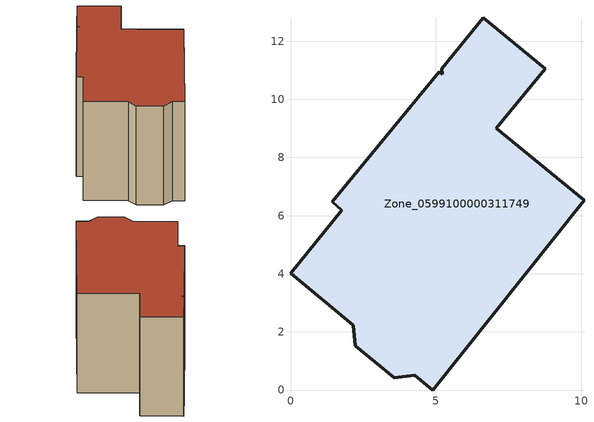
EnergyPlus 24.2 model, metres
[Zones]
Zone_0599100000311749
 floor ground (C_G): 4.28,0.5 3.57,0.43 2.23,1.53 2.16,2.23 0,4.02 1.76,6.19 1.43,6.47 5.11,10.95 5.22,10.86 5.2,11.06 6.63,12.8 8.76,11.05 7.08,9 10.1,6.53 4.89,0 z0
 wall outside (C_F): 4.89,0 10.1,6.53 7.08,9 8.76,11.05 6.63,12.8 5.2,11.06 5.22,10.86 5.11,10.95 1.43,6.47 1.76,6.19 0,4.02 2.16,2.23 2.23,1.53 3.57,0.43 4.28,0.5 4.89,0 z0:7.33
 roof outside (C_R): 4.28,0.5 4.89,0 10.1,6.53 7.08,9 8.76,11.05 6.63,12.8 5.2,11.06 5.22,10.86 5.11,10.95 1.43,6.47 1.76,6.19 0,4.02 2.16,2.23 2.23,1.53 3.57,0.43 z7.33
[BUILDING]
Pand.0599100000311749: North Axis=0; Terrain=City; Loads Convergence Tolerance Value=0.04; Temperature Convergence Tolerance Value=0.4; Solar Distribution=FullExterior; Maximum Number of Warmup Days=25; Minimum Number of Warmup Days=1
[Site:Location]
Rotterdam.The.Hague.AP_ZH_NLD Design_Conditions: Latitude=51.96; Longitude=4.45; Time Zone=1; Elevation=-4.5
[SITE:GROUNDTEMPERATURE:BUILDINGSURFACE]
18, 18, 18, 18, 18, 18, 18, 18, 18, 18, 18, 18
[MATERIAL] Thermal Absorptance=0.9; Solar Absorptance=0.7; Visible Absorptance=0.7
Name | Roughness | Thickness | Conductivity | Density | Specific Heat
G.TC.1946 | MediumSmooth | 0.15 | 1 | 540 | 1210
F.TC.1946 | Rough | 0.3 | 0.857143 | 1920 | 840
R.TC.1946 | MediumRough | 0.2 | 0.909091 | 1500 | 1000
[CONSTRUCTION]
C_G: G.TC.1946
C_F: F.TC.1946
C_R: R.TC.1946
[ZONE]
Zone_0599100000311749: Type=1; Multiplier=1; Ceiling Height=Autocalculate; Volume=Autocalculate; Floor Area=autocalculate; Part of Total Floor Area=Yes
[ZONEINFILTRATION:DESIGNFLOWRATE]
Infil_Zone_0599100000311749: Zone or ZoneList or Space or SpaceList=Zone_0599100000311749; Schedule=AlwaysOn; Design Flow Rate Calculation Method=Flow/Area; Flow Rate per Floor Area=0.003; Constant Term Coefficient=1; Temperature Term Coefficient=0; Velocity Term Coefficient=0; Velocity Squared Term Coefficient=0
[HVACTEMPLATE:ZONE:IDEALLOADSAIRSYSTEM]
Zone_0599100000311749: Maximum Heating Supply Air Temperature=50; Minimum Cooling Supply Air Temperature=13; Maximum Heating Supply Air Humidity Ratio=0.0156; Minimum Cooling Supply Air Humidity Ratio=0.0077; Heating Limit=NoLimit; Cooling Limit=NoLimit; Dehumidification Control Type=ConstantSensibleHeatRatio; Cooling Sensible Heat Ratio=0.7; Dehumidification Setpoint=60; Humidification Control Type=None; Humidification Setpoint=30; Outdoor Air Method=None; Outdoor Air Flow Rate per Person=0.00944; Outdoor Air Flow Rate per Zone Floor Area=0; Outdoor Air Flow Rate per Zone=0; Demand Controlled Ventilation Type=None; Outdoor Air Economizer Type=NoEconomizer; Heat Recovery Type=None; Sensible Heat Recovery Effectiveness=0.7; Latent Heat Recovery Effectiveness=0.65
[ZONECONTROL:THERMOSTAT]
ThermostatControl_Zone_0599100000311749: Zone or ZoneList=Zone_0599100000311749; Control Type Schedule=DualSetpointControlType; Control 1=Thermostat_Zone_0599100000311749; Temperature Difference Between Cutout And Setpoint=0
[THERMOSTATSETPOINT:DUALSETPOINT]
Thermostat_Zone_0599100000311749: Heating Setpoint Temperature Schedule=HeatingSetpoint_Zone_0599100000311749; Cooling Setpoint Temperature Schedule=CoolingSetpoint_Zone_0599100000311749
[SCHEDULE:COMPACT]
HeatingSetpoint_Zone_0599100000311749: Through: 12/31, For: AllDays, Until: 24:00, 21
CoolingSetpoint_Zone_0599100000311749: Through: 12/31, For: AllDays, Until: 24:00, 24
DualSetpointControlType: Through: 12/31, For: AllDays, Until: 24:00, 4
AlwaysOn: Through: 12/31, For: AllDays, Until: 24:00, 1
